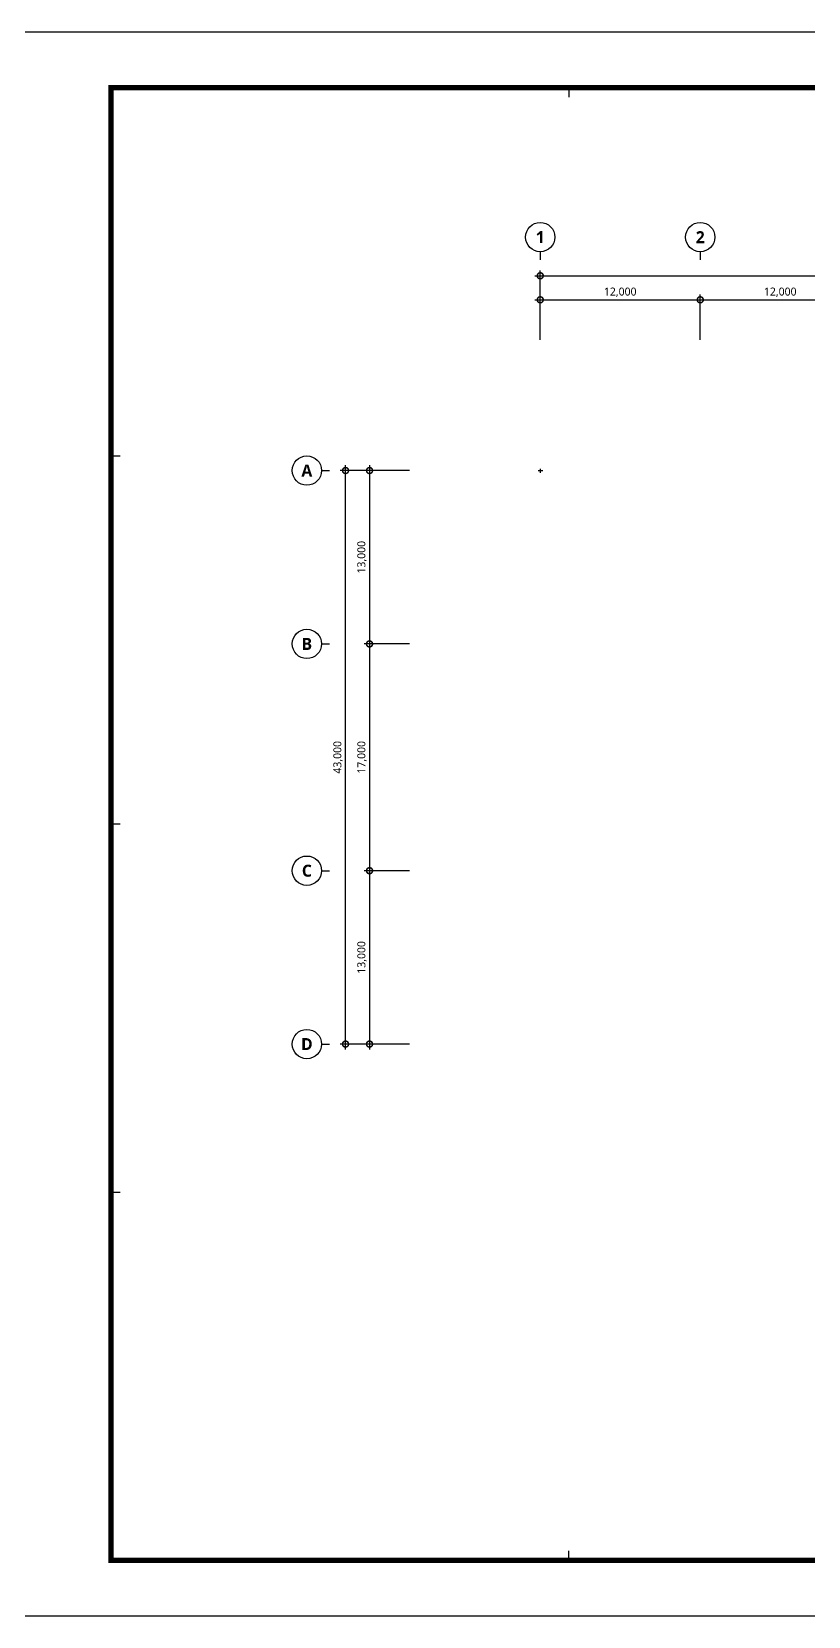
# Model space of a CAD drawing. Header units: millimetres. Extents: x -168200 to 336400, y -118800 to 0.
# Drawn here: x 171564 to 229805, y -118800 to 0 of the extents above; entities that cross this region are included whole.
import ezdxf
from ezdxf.enums import TextEntityAlignment as Align

# ---------------------------------------------------------------- set-up
doc = ezdxf.new("R2010")
doc.units = ezdxf.units.MM
doc.header["$LTSCALE"] = 2000
doc.layers.get('Defpoints').update_dxf_attribs({"color": 167})
for name, color, linetype in [('arch', 8, 'Continuous'), ('S', 4, 'Continuous'), ('SHT', 5, 'Continuous'), ('SYM-BUB', 3, 'Continuous')]:
    doc.layers.add(name, color=color, linetype=linetype)
doc.styles.add('$0$스타일1', font='malgun.ttf')
doc.styles.add('스타일1', font='malgun.ttf')
doc.styles.add('스타일2', font='malgunbd.ttf')
doc.dimstyles.new('CJA', dxfattribs={"dimscale": 300, "dimtxt": 2.7, "dimasz": 1, "dimexe": 2, "dimexo": 3, "dimgap": 1, "dimtad": 1, "dimdec": 0, "dimzin": 1, "dimdsep": 46, "dimlunit": 6, "dimtxsty": '$0$스타일1', "dimblk": 'CJDOT', "dimcen": 0.09, "dimdle": 1, "dimclrd": 256, "dimclre": 256, "dimclrt": 3, "dimadec": 0, "dimazin": 0, "dimtfac": 1, "dimtdec": 0, "dimtix": 1, "dimtmove": 2, "dimatfit": 3, "dimldrblk": 'CJDOT', "dimfxl": 1, "dimtolj": 1, "dimtzin": 1, "dimarcsym": 0})

# ---------------------------------------------------------------- blocks, each defined once
blk = doc.blocks.new('_DotSmall')
at = {"color": 0, "linetype": 'ByBlock', "const_width": 0.5}
blk.add_lwpolyline([(-0.0625, 0, 1), (0.0625, 0, 1)], format="xyb", close=True, dxfattribs=at)
blk = doc.blocks.new('*D37')
at = {"layer": 'arch', "color": 7, "lineweight": -2, "transparency": 16777216}
for p, q in [((199900, -32900), (194700, -32900)), ((195100, -76300), (195100, -32500)), ((199900, -75900), (194700, -75900))]:
    blk.add_line(p, q, dxfattribs=at)
at = {"layer": 'Defpoints', "color": 0, "transparency": 16777216}
for p in [(195100, -32900), (200500, -32900), (200500, -75900)]:
    blk.add_point(p, dxfattribs=at)
at = {"layer": 'arch', "color": 7, "lineweight": -2, "transparency": 16777216, "xscale": 900, "yscale": 900, "zscale": 900}
for p, rotation in [((195100, -32900), 90), ((195100, -75900), 270)]:
    blk.add_blockref('_DotSmall', p, dxfattribs=dict(at, rotation=rotation))
at = {"layer": 'arch', "color": 3, "transparency": 16777216, "insert": (194540, -54400), "char_height": 600, "attachment_point": 5, "rotation": 90, "style": '$0$스타일1'}
blk.add_mtext('\\A1;43,000', dxfattribs=at)
blk = doc.blocks.new('CJDOT')
blk.add_line((-2, 0), (2, 0))
at = {"const_width": 0.5}
blk.add_lwpolyline([(-0.25, 0, 1), (0.25, 0, 1)], format="xyb", close=True, dxfattribs=at)
blk = doc.blocks.new('*D38')
at = {"layer": 'arch', "color": 7, "lineweight": -2, "transparency": 16777216}
for p, q in [((199900, -32900), (196500, -32900)), ((196900, -32500), (196900, -46300)), ((199900, -45900), (196500, -45900))]:
    blk.add_line(p, q, dxfattribs=at)
at = {"layer": 'Defpoints', "color": 0, "transparency": 16777216}
for p in [(200500, -32900), (196900, -45900), (200500, -45900)]:
    blk.add_point(p, dxfattribs=at)
at = {"layer": 'arch', "color": 7, "lineweight": -2, "transparency": 16777216, "xscale": 900, "yscale": 900, "zscale": 900}
for p, rotation in [((196900, -32900), 90), ((196900, -45900), 270)]:
    blk.add_blockref('_DotSmall', p, dxfattribs=dict(at, rotation=rotation))
at = {"layer": 'arch', "color": 3, "transparency": 16777216, "insert": (196338, -39400), "char_height": 600, "attachment_point": 5, "rotation": 90, "style": '$0$스타일1'}
blk.add_mtext('\\A1;13,000', dxfattribs=at)
blk = doc.blocks.new('*D39')
at = {"layer": 'arch', "color": 7, "lineweight": -2, "transparency": 16777216}
for p, q in [((199900, -45900), (196500, -45900)), ((196900, -45500), (196900, -63300)), ((199900, -62900), (196500, -62900))]:
    blk.add_line(p, q, dxfattribs=at)
at = {"layer": 'Defpoints', "color": 0, "transparency": 16777216}
for p in [(200500, -45900), (196900, -62900), (200500, -62900)]:
    blk.add_point(p, dxfattribs=at)
at = {"layer": 'arch', "color": 7, "lineweight": -2, "transparency": 16777216, "xscale": 900, "yscale": 900, "zscale": 900}
for p, rotation in [((196900, -45900), 90), ((196900, -62900), 270)]:
    blk.add_blockref('_DotSmall', p, dxfattribs=dict(at, rotation=rotation))
at = {"layer": 'arch', "color": 3, "transparency": 16777216, "insert": (196338, -54400), "char_height": 600, "attachment_point": 5, "rotation": 90, "style": '$0$스타일1'}
blk.add_mtext('\\A1;17,000', dxfattribs=at)
blk = doc.blocks.new('*D40')
at = {"layer": 'arch', "color": 7, "lineweight": -2, "transparency": 16777216}
for p, q in [((199900, -62900), (196500, -62900)), ((196900, -62500), (196900, -76300)), ((199900, -75900), (196500, -75900))]:
    blk.add_line(p, q, dxfattribs=at)
at = {"layer": 'Defpoints', "color": 0, "transparency": 16777216}
for p in [(200500, -62900), (196900, -75900), (200500, -75900)]:
    blk.add_point(p, dxfattribs=at)
at = {"layer": 'arch', "color": 7, "lineweight": -2, "transparency": 16777216, "xscale": 900, "yscale": 900, "zscale": 900}
for p, rotation in [((196900, -62900), 90), ((196900, -75900), 270)]:
    blk.add_blockref('_DotSmall', p, dxfattribs=dict(at, rotation=rotation))
at = {"layer": 'arch', "color": 3, "transparency": 16777216, "insert": (196338, -69400), "char_height": 600, "attachment_point": 5, "rotation": 90, "style": '$0$스타일1'}
blk.add_mtext('\\A1;13,000', dxfattribs=at)
blk = doc.blocks.new('*D41')
at = {"layer": 'arch', "color": 7, "lineweight": -2, "transparency": 16777216}
for p, q in [((209300, -18300), (281100, -18300)), ((209700, -23100), (209700, -17900)), ((280700, -23100), (280700, -17900))]:
    blk.add_line(p, q, dxfattribs=at)
at = {"layer": 'Defpoints', "color": 0, "transparency": 16777216}
for p in [(280700, -18300), (209700, -23700), (280700, -23700)]:
    blk.add_point(p, dxfattribs=at)
at = {"layer": 'arch', "color": 7, "lineweight": -2, "transparency": 16777216, "xscale": 900, "yscale": 900, "zscale": 900, "rotation": 180}
blk.add_blockref('_DotSmall', (209700, -18300), dxfattribs=at)
at = {"layer": 'arch', "color": 7, "lineweight": -2, "transparency": 16777216, "xscale": 900, "yscale": 900, "zscale": 900}
blk.add_blockref('_DotSmall', (280700, -18300), dxfattribs=at)
at = {"layer": 'arch', "color": 3, "transparency": 16777216, "insert": (244700, -17738), "char_height": 600, "attachment_point": 5, "style": '스타일1'}
blk.add_mtext('\\A1;71,000', dxfattribs=at)
blk = doc.blocks.new('*D35')
at = {"layer": 'arch', "color": 7, "lineweight": -2, "transparency": 16777216}
for p, q in [((221300, -20100), (234100, -20100)), ((221700, -23100), (221700, -19700)), ((233700, -23100), (233700, -19700))]:
    blk.add_line(p, q, dxfattribs=at)
at = {"layer": 'Defpoints', "color": 0, "transparency": 16777216}
for p in [(233700, -20100), (221700, -23700), (233700, -23700)]:
    blk.add_point(p, dxfattribs=at)
at = {"layer": 'arch', "color": 7, "lineweight": -2, "transparency": 16777216, "xscale": 900, "yscale": 900, "zscale": 900, "rotation": 180}
blk.add_blockref('_DotSmall', (221700, -20100), dxfattribs=at)
at = {"layer": 'arch', "color": 7, "lineweight": -2, "transparency": 16777216, "xscale": 900, "yscale": 900, "zscale": 900}
blk.add_blockref('_DotSmall', (233700, -20100), dxfattribs=at)
at = {"layer": 'arch', "color": 3, "transparency": 16777216, "insert": (227700, -19538), "char_height": 600, "attachment_point": 5, "style": '스타일1'}
blk.add_mtext('\\A1;12,000', dxfattribs=at)
blk = doc.blocks.new('*D36')
at = {"layer": 'arch', "color": 7, "lineweight": -2, "transparency": 16777216}
for p, q in [((209300, -20100), (222100, -20100)), ((209700, -23100), (209700, -19700)), ((221700, -23100), (221700, -19700))]:
    blk.add_line(p, q, dxfattribs=at)
at = {"layer": 'Defpoints', "color": 0, "transparency": 16777216}
for p in [(221700, -20100), (209700, -23700), (221700, -23700)]:
    blk.add_point(p, dxfattribs=at)
at = {"layer": 'arch', "color": 7, "lineweight": -2, "transparency": 16777216, "xscale": 900, "yscale": 900, "zscale": 900, "rotation": 180}
blk.add_blockref('_DotSmall', (209700, -20100), dxfattribs=at)
at = {"layer": 'arch', "color": 7, "lineweight": -2, "transparency": 16777216, "xscale": 900, "yscale": 900, "zscale": 900}
blk.add_blockref('_DotSmall', (221700, -20100), dxfattribs=at)
at = {"layer": 'arch', "color": 3, "transparency": 16777216, "insert": (215700, -19538), "char_height": 600, "attachment_point": 5, "style": '스타일1'}
blk.add_mtext('\\A1;12,000', dxfattribs=at)
blk = doc.blocks.new('NEW_BUB')
at = {"layer": 'SYM-BUB', "color": 6}
blk.add_line((0, 3), (0, 0), dxfattribs=at)
blk.add_circle((0, 8.5), 5.5, dxfattribs=at)
at = {"layer": 'SYM-BUB', "color": 3, "style": '스타일2'}
blk.add_attdef('X', text='', height=4.5, dxfattribs=at).set_placement((0, 8.5), align=Align.MIDDLE)
blk = doc.blocks.new('XR-FORM-ET', base_point=(461, 408))
at = {"layer": 'SHT', "color": 171}
for p, q in [((43650, 114600), (43650, 113900)), ((9300, 87000), (10000, 87000)), ((9300, 59400), (10000, 59400)), ((9300, 31800), (10000, 31800)), ((43650, 4200), (43650, 4900))]:
    blk.add_line(p, q, dxfattribs=at)
at = {"layer": 'SHT'}
blk.add_lwpolyline([(0, 118800), (168200, 118800), (168200, 0), (0, 0)], close=True, dxfattribs=at)
at = {"layer": 'SHT', "const_width": 400}
blk.add_lwpolyline([(9300, 114600), (163900, 114600), (163900, 4200), (9300, 4200)], close=True, dxfattribs=at)

msp = doc.modelspace()

# ---------------------------------------------------------------- linework, layer by layer
at = {"layer": 'arch'}
for points in [[(209550, -32900), (209884.9, -32900)], [(209700, -32762.6), (209700, -33061.6)]]:
    msp.add_lwpolyline(points, dxfattribs=at)

# ---------------------------------------------------------------- block references
at = {"layer": 'arch', "xscale": 200.0000000000001, "yscale": 200.0000000000001, "zscale": 200.0000000000001}
for p, values in [((209700, -17100), {'X': '1'}), ((221700, -17100), {'X': '2'})]:
    msp.add_blockref('NEW_BUB', p, dxfattribs=at).add_auto_attribs(values)
at = {"layer": 'arch'}
ref = msp.add_blockref('NEW_BUB', (193900, -32900), dxfattribs=dict(at, xscale=200.0000000000001, yscale=200.0000000000001, zscale=200.0000000000001, rotation=90))
ref.add_attrib('X', 'A', dxfattribs={"layer": 'SYM-BUB', "color": 3, "height": 900, "style": '스타일2'}).set_placement((192200, -32900), align=Align.MIDDLE)
ref = msp.add_blockref('NEW_BUB', (193900, -45900), dxfattribs=dict(at, xscale=200.0000000000001, yscale=200.0000000000001, zscale=200.0000000000001, rotation=90))
ref.add_attrib('X', 'B', dxfattribs={"layer": 'SYM-BUB', "color": 3, "height": 900, "style": '스타일2'}).set_placement((192200, -45900), align=Align.MIDDLE)
ref = msp.add_blockref('NEW_BUB', (193900, -62900), dxfattribs=dict(at, xscale=200.0000000000001, yscale=200.0000000000001, zscale=200.0000000000001, rotation=90))
ref.add_attrib('X', 'C', dxfattribs={"layer": 'SYM-BUB', "color": 3, "height": 900, "style": '스타일2'}).set_placement((192200, -62900), align=Align.MIDDLE)
ref = msp.add_blockref('NEW_BUB', (193900, -75900), dxfattribs=dict(at, xscale=200.0000000000001, yscale=200.0000000000001, zscale=200.0000000000001, rotation=90))
ref.add_attrib('X', 'D', dxfattribs={"layer": 'SYM-BUB', "color": 3, "height": 900, "style": '스타일2'}).set_placement((192200, -75900), align=Align.MIDDLE)
at = {"layer": 'S'}
msp.add_blockref('XR-FORM-ET', (168661, -118391.6), dxfattribs=at)

# ---------------------------------------------------------------- dimensions: what is measured, and where the dimension line sits
at = {"layer": 'arch'}
dim = msp.add_linear_dim(base=(280700, -18300), p1=(209700, -23700), p2=(280700, -23700), angle=180, dimstyle='CJA', override={"dimscale": 200, "dimtxt": 3, "dimasz": 4.5, "dimtxsty": '스타일1', "dimblk1": 'DotSmall', "dimblk2": 'DotSmall', "dimsah": 1, "dimdle": 2, "dimclrd": 7, "dimclre": 7}, dxfattribs=at)
dim.commit()
dim.dimension.update_dxf_attribs({"geometry": '*D41', "text_midpoint": (244700, -17738), "dimtype": 160})
for base, p1, p2, picture, middle in [((221700, -20100), (209700, -23700), (221700, -23700), '*D36', (215700, -19538)), ((233700, -20100), (221700, -23700), (233700, -23700), '*D35', (227700, -19538))]:
    dim = msp.add_linear_dim(base=base, p1=p1, p2=p2, dimstyle='CJA', override={"dimscale": 200, "dimtxt": 3, "dimasz": 4.5, "dimtxsty": '스타일1', "dimblk1": 'DotSmall', "dimblk2": 'DotSmall', "dimsah": 1, "dimdle": 2, "dimclrd": 7, "dimclre": 7}, dxfattribs=at)
    dim.commit()
    dim.dimension.update_dxf_attribs({"geometry": picture, "text_midpoint": middle})
for base, p1, p2, angle, picture, middle in [((195100, -32900), (200500, -75900), (200500, -32900), 270, '*D37', (194539.7, -54400)), ((196900, -45900), (200500, -32900), (200500, -45900), 90, '*D38', (196338, -39400)), ((196900, -62900), (200500, -45900), (200500, -62900), 270, '*D39', (196338, -54400)), ((196900, -75900), (200500, -62900), (200500, -75900), 270, '*D40', (196338, -69400))]:
    dim = msp.add_linear_dim(base=base, p1=p1, p2=p2, angle=angle, dimstyle='CJA', override={"dimscale": 200, "dimtxt": 3, "dimasz": 4.5, "dimblk1": 'DotSmall', "dimblk2": 'DotSmall', "dimsah": 1, "dimdle": 2, "dimclrd": 7, "dimclre": 7}, dxfattribs=at)
    dim.commit()
    dim.dimension.update_dxf_attribs({"geometry": picture, "text_midpoint": middle})

doc.saveas('drawing.dxf')
